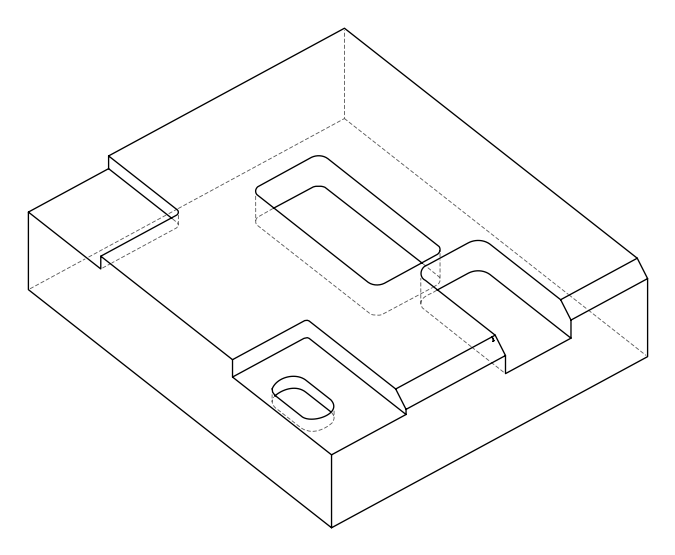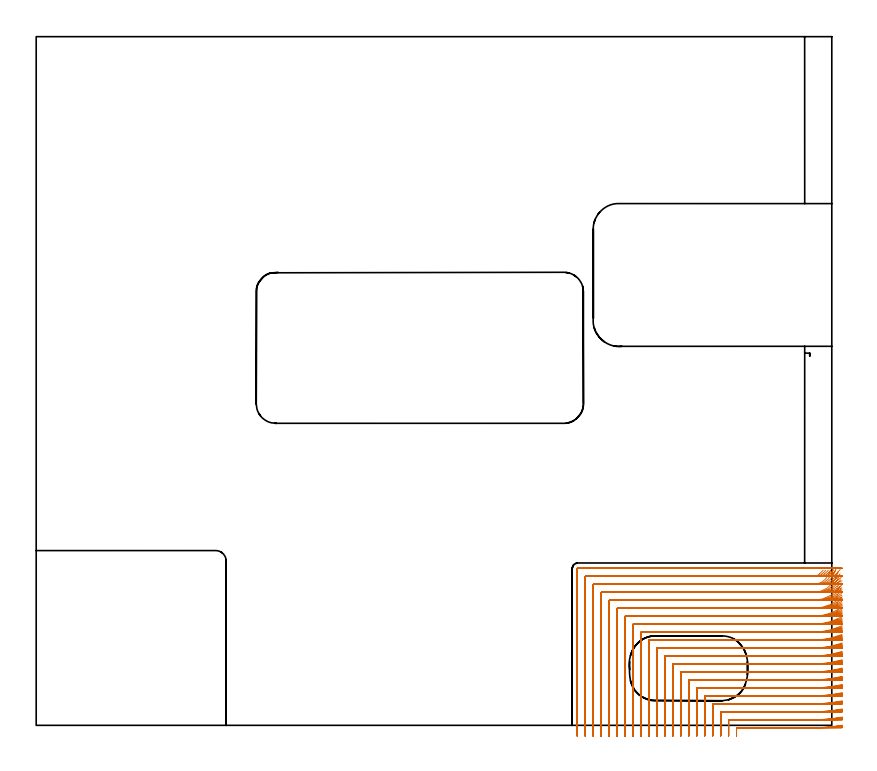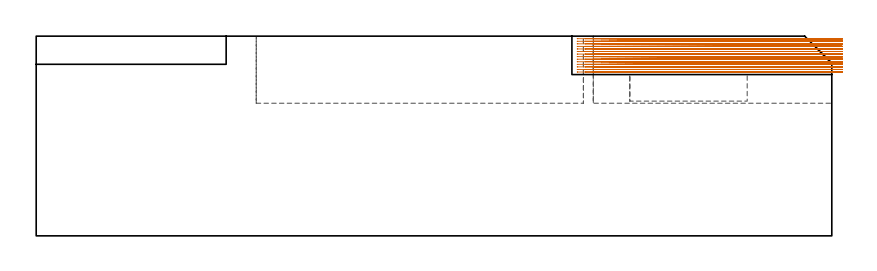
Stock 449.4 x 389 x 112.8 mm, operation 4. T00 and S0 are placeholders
(PLAN: 7 operations, 3 tool changes, 176.2 min)
(1 AREA_MILL | FG_CHAMFER_SURFACE | UGT0205_001 | 6.12 min | 16027 mm3)
(2 AREA_MILL_1 | FG_CHAMFER_SURFACE_1 | UGT0205_001 | 4.77 min | 11887 mm3)
(3 MILL_CORNER_NOTCH_RECTANGULAR | CORNER_NOTCH_RECTANGULAR | NXT0201_013 | Follow Part, ap 2.5, ae 75% | 24.73 min | 168282 mm3)
(4 MILL_CORNER_NOTCH_RECTANGULAR_1 | CORNER_NOTCH_RECTANGULAR_1 | UGT0201_014 | Follow Part, ap 1.5, ae 75% | 105.91 min | 291202 mm3)
(5 MILL_RECTANGULAR_POCKET | POCKET_RECTANGULAR_STRAIGHT | UGT0201_094 | Follow Part, ap 5, ae 75% | 17.79 min | 593503 mm3)
(6 MILL_RECTANGULAR_POCKET_1 | POCKET_RECTANGULAR_STRAIGHT_1 | UGT0201_094 | Follow Part, ap 5, ae 75% | 1.44 min | 33693 mm3)
(7 MILL_SLOT | SLOT_PARTIAL_RECTANGULAR | UGT0201_094 | Follow Part, ap 5, ae 75% | 15.46 min | 406511 mm3)
(TOOL UGT0205_001 | Chamfer Mill 20 x 3 x 45 deg. | D20 FL50 Z2)
(TOOL NXT0201_013 | ENDMILL 10mm | D10 FL30 Z4)
(TOOL UGT0201_014 | End mill 6 mm | D6 FL24 Z4)
(TOOL UGT0201_094 | End mill 20 mm | D20 FL38 Z4)
(OP 4 MILL_CORNER_NOTCH_RECTANGULAR_1, part 1 of 2)
G17 G21 G94 G90
T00 M6
G54
G17 G0 G90 X455.349 Y0.105 S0 M3
G43 Z122.8 H0
Z111.353
G94 G1 X452.381 Y-0.333 F250.
G2 X439.225 Y-1.3 R90. F500.
G1 X395.894
G3 X395.6 Y-1.594 R0.3
G1 Y-3.
Y-6. F250.
G0 Z122.8
X455.364 Y4.683
Z111.353
G1 X452.4 Y4.221
G2 X439.225 Y3.2 R85.5 F500.
G1 X391.394
G3 X391.1 Y2.906 R0.3
G1 Y-3.
Y-6. F250.
G0 Z122.8
X455.36 Y9.267
Z111.353
G1 X452.4 Y8.779
G2 X439.225 Y7.7 R81. F500.
G1 X386.894
G3 X386.6 Y7.406 R0.3
G1 Y-3.
Y-6. F250.
G0 Z122.8
X455.355 Y13.86
Z111.353
G1 X452.4 Y13.343
G2 X439.225 Y12.2 R76.5 F500.
G1 X382.394
G3 X382.1 Y11.906 R0.3
G1 Y-3.
Y-6. F250.
G0 Z122.8
X455.349 Y18.465
Z111.353
G1 X452.4 Y17.916
G2 X439.225 Y16.7 R72. F500.
G1 X377.895
G3 X377.6 Y16.405 R0.3
G1 Y-3.
Y-6. F250.
G0 Z122.8
X455.342 Y23.084
Z111.353
G1 X452.4 Y22.498
G2 X439.225 Y21.2 R67.5 F500.
G1 X373.395
G3 X373.1 Y20.905 R0.3
G1 Y-3.
Y-6. F250.
G0 Z122.8
X455.334 Y27.72
Z111.353
G1 X452.4 Y27.093
G2 X439.225 Y25.7 R63. F500.
G1 X368.895
G3 X368.6 Y25.405 R0.3
G1 Y-3.
Y-6. F250.
G0 Z122.8
X455.323 Y32.379
Z111.353
G1 X452.4 Y31.703
G2 X439.225 Y30.2 R58.5 F500.
G1 X364.395
G3 X364.1 Y29.905 R0.3
G1 Y-3.
Y-6. F250.
G0 Z122.8
X455.309 Y37.064
Z111.353
G1 X452.4 Y36.332
G2 X439.225 Y34.7 R54. F500.
G1 X359.895
G3 X359.6 Y34.405 R0.3
G1 Y-3.
Y-6. F250.
G0 Z122.8
X455.292 Y41.784
Z111.353
G1 X452.4 Y40.986
G2 X439.225 Y39.2 R49.5 F500.
G1 X355.396
G3 X355.1 Y38.904 R0.3
G1 Y-3.
Y-6. F250.
G0 Z122.8
X455.269 Y46.55
Z111.353
G1 X452.4 Y45.672
G2 X439.225 Y43.7 R45. F500.
G1 X350.896
G3 X350.6 Y43.404 R0.3
G1 Y-3.
Y-6. F250.
G0 Z122.8
X455.237 Y51.379
Z111.353
G1 X452.4 Y50.403
G2 X439.225 Y48.2 R40.5 F500.
G1 X346.396
G3 X346.1 Y47.904 R0.3
G1 Y-3.
Y-6. F250.
G0 Z122.8
X455.192 Y56.295
Z111.353
G1 X452.4 Y55.197
G2 X439.225 Y52.7 R36. F500.
G1 X341.896
G3 X341.6 Y52.404 R0.3
G1 Y-3.
Y-6. F250.
G0 Z122.8
X455.125 Y61.342
Z111.353
G1 X452.4 Y60.088
G2 X439.225 Y57.2 R31.5 F500.
G1 X337.396
G3 X337.1 Y56.904 R0.3
G1 Y-3.
Y-6. F250.
G0 Z122.8
X455.019 Y66.597
Z111.353
G1 X452.4 Y65.133
G2 X439.225 Y61.7 R27. F500.
G1 X332.896
G3 X332.6 Y61.404 R0.3
G1 Y-3.
Y-6. F250.
G0 Z122.8
X454.832 Y72.217
Z111.353
G1 X452.4 Y70.461
G2 X439.225 Y66.2 R22.5 F500.
G1 X328.397
G3 X328.1 Y65.903 R0.3
G1 Y-3.
Y-6. F250.
G0 Z122.8
X454.444 Y78.631
Z111.353
G1 X452.4 Y76.435
G2 X439.225 Y70.7 R18. F500.
G1 X323.897
G3 X323.6 Y70.403 R0.3
G1 Y-3.
Y-6. F250.
G0 Z122.8
X452.857 Y86.375
Z111.353
G1 X451.724 Y83.598
G2 X439.225 Y75.2 R13.5 F500.
G1 X319.397
G3 X319.1 Y74.903 R0.3
G1 Y-3.
Y-6. F250.
G0 Z122.8
X448.621 Y87.387
Z111.353
G1 X447.287 Y84.7
G2 X439.225 Y79.7 R9. F500.
G1 X314.897
G3 X314.6 Y79.403 R0.3
G1 Y-3.
Y-6. F250.
G0 Z122.8
X444.513 Y87.565
Z111.353
G1 X442.362 Y85.474
G2 X439.225 Y84.2 R4.5 F500.
G1 X310.397
G3 X310.1 Y83.903 R0.3
G1 Y-3.
Y-6. F250.
G0 Z122.8
X442.225 Y88.7
Z111.353
G1 X439.225
X305.897 F500.
G3 X305.6 Y88.403 R0.3
G1 Y-3.
Y-6. F250.
G0 Z122.8
X455.326 Y-0.151
Z109.907
G1 X452.351 Y-0.54
G2 X440.678 Y-1.3 R90. F500.
G1 X395.894
G3 X395.6 Y-1.594 R0.3
G1 Y-3.
Y-6. F250.
G0 Z122.8
X455.372 Y4.419
Z109.907
G1 X452.4 Y4.007
G2 X440.678 Y3.2 R85.5 F500.
G1 X391.394
G3 X391.1 Y2.906 R0.3
G1 Y-3.
Y-6. F250.
G0 Z122.8
X455.368 Y8.987
Z109.907
G1 X452.4 Y8.553
G2 X440.678 Y7.7 R81. F500.
G1 X386.894
G3 X386.6 Y7.406 R0.3
G1 Y-3.
Y-6. F250.
G0 Z122.8
X455.365 Y13.563
Z109.907
G1 X452.4 Y13.103
G2 X440.678 Y12.2 R76.5 F500.
G1 X382.394
G3 X382.1 Y11.906 R0.3
G1 Y-3.
Y-6. F250.
G0 Z122.8
X455.36 Y18.149
Z109.907
G1 X452.4 Y17.661
G2 X440.678 Y16.7 R72. F500.
G1 X377.895
G3 X377.6 Y16.405 R0.3
G1 Y-3.
Y-6. F250.
G0 Z122.8
X455.354 Y22.747
Z109.907
G1 X452.4 Y22.226
G2 X440.678 Y21.2 R67.5 F500.
G1 X373.395
G3 X373.1 Y20.905 R0.3
G1 Y-3.
Y-6. F250.
G0 Z122.8
X455.348 Y27.358
Z109.907
G1 X452.4 Y26.8
G2 X440.678 Y25.7 R63. F500.
G1 X368.895
G3 X368.6 Y25.405 R0.3
G1 Y-3.
Y-6. F250.
G0 Z122.8
X455.339 Y31.988
Z109.907
G1 X452.4 Y31.386
G2 X440.678 Y30.2 R58.5 F500.
G1 X364.395
G3 X364.1 Y29.905 R0.3
G1 Y-3.
Y-6. F250.
G0 Z122.8
X455.328 Y36.639
Z109.907
G1 X452.4 Y35.988
G2 X440.678 Y34.7 R54. F500.
G1 X359.895
G3 X359.6 Y34.405 R0.3
G1 Y-3.
Y-6. F250.
G0 Z122.8
X455.315 Y41.318
Z109.907
G1 X452.4 Y40.608
G2 X440.678 Y39.2 R49.5 F500.
G1 X355.396
G3 X355.1 Y38.904 R0.3
G1 Y-3.
Y-6. F250.
G0 Z122.8
X455.296 Y46.035
Z109.907
G1 X452.4 Y45.254
G2 X440.678 Y43.7 R45. F500.
G1 X350.896
G3 X350.6 Y43.404 R0.3
G1 Y-3.
Y-6. F250.
G0 Z122.8
X455.272 Y50.802
Z109.907
G1 X452.4 Y49.933
G2 X440.678 Y48.2 R40.5 F500.
G1 X346.396
G3 X346.1 Y47.904 R0.3
G1 Y-3.
Y-6. F250.
G0 Z122.8
X455.237 Y55.639
Z109.907
G1 X452.4 Y54.662
G2 X440.678 Y52.7 R36. F500.
G1 X341.896
G3 X341.6 Y52.404 R0.3
G1 Y-3.
Y-6. F250.
G0 Z122.8
X455.185 Y60.579
Z109.907
G1 X452.4 Y59.462
G2 X440.678 Y57.2 R31.5 F500.
G1 X337.396
G3 X337.1 Y56.904 R0.3
G1 Y-3.
Y-6. F250.
G0 Z122.8
X455.103 Y65.68
Z109.907
G1 X452.4 Y64.377
G2 X440.678 Y61.7 R27. F500.
G1 X332.896
G3 X332.6 Y61.404 R0.3
G1 Y-3.
Y-6. F250.
G0 Z122.8
X454.961 Y71.058
Z109.907
G1 X452.4 Y69.495
G2 X440.678 Y66.2 R22.5 F500.
G1 X328.397
G3 X328.1 Y65.903 R0.3
G1 Y-3.
Y-6. F250.
G0 Z122.8
X454.677 Y76.994
Z109.907
G1 X452.4 Y75.04
G2 X440.678 Y70.7 R18. F500.
G1 X323.897
G3 X323.6 Y70.403 R0.3
G1 Y-3.
Y-6. F250.
G0 Z122.8
X453.88 Y84.582
Z109.907
G1 X452.387 Y81.98
G2 X440.678 Y75.2 R13.5 F500.
G1 X319.397
G3 X319.1 Y74.903 R0.3
G1 Y-3.
Y-6. F250.
G0 Z122.8
X450.074 Y87.387
Z109.907
G1 X448.74 Y84.7
G2 X440.678 Y79.7 R9. F500.
G1 X314.897
G3 X314.6 Y79.403 R0.3
G1 Y-3.
Y-6. F250.
G0 Z122.8
X445.965 Y87.562
Z109.907
G1 X443.813 Y85.472
G2 X440.678 Y84.2 R4.5 F500.
G1 X310.397
G3 X310.1 Y83.903 R0.3
G1 Y-3.
Y-6. F250.
G0 Z122.8
X443.678 Y88.7
Z109.907
G1 X440.678
X305.897 F500.
G3 X305.6 Y88.403 R0.3
G1 Y-3.
Y-6. F250.
G0 Z122.8
X455.293 Y-0.382
Z108.46
G1 X452.312 Y-0.721
G2 X442.121 Y-1.3 R90. F500.
G1 X395.894
G3 X395.6 Y-1.594 R0.3
G1 Y-3.
Y-6. F250.
G0 Z122.8
X455.378 Y4.181
Z108.46
G1 X452.4 Y3.82
G2 X442.121 Y3.2 R85.5 F500.
G1 X391.394
G3 X391.1 Y2.906 R0.3
G1 Y-3.
Y-6. F250.
G0 Z122.8
X455.376 Y8.735
Z108.46
G1 X452.4 Y8.355
G2 X442.121 Y7.7 R81. F500.
G1 X386.894
G3 X386.6 Y7.406 R0.3
G1 Y-3.
Y-6. F250.
G0 Z122.8
X455.373 Y13.297
Z108.46
G1 X452.4 Y12.894
G2 X442.121 Y12.2 R76.5 F500.
G1 X382.394
G3 X382.1 Y11.906 R0.3
G1 Y-3.
Y-6. F250.
G0 Z122.8
X455.369 Y17.866
Z108.46
G1 X452.4 Y17.437
G2 X442.121 Y16.7 R72. F500.
G1 X377.895
G3 X377.6 Y16.405 R0.3
G1 Y-3.
Y-6. F250.
G0 Z122.8
X455.365 Y22.444
Z108.46
G1 X452.4 Y21.987
G2 X442.121 Y21.2 R67.5 F500.
G1 X373.395
G3 X373.1 Y20.905 R0.3
G1 Y-3.
Y-6. F250.
G0 Z122.8
X455.36 Y27.034
Z108.46
G1 X452.4 Y26.544
G2 X442.121 Y25.7 R63. F500.
G1 X368.895
G3 X368.6 Y25.405 R0.3
G1 Y-3.
Y-6. F250.
G0 Z122.8
X455.353 Y31.637
Z108.46
G1 X452.4 Y31.11
G2 X442.121 Y30.2 R58.5 F500.
G1 X364.395
G3 X364.1 Y29.905 R0.3
G1 Y-3.
Y-6. F250.
G0 Z122.8
X455.345 Y36.258
Z108.46
G1 X452.4 Y35.687
G2 X442.121 Y34.7 R54. F500.
G1 X359.895
G3 X359.6 Y34.405 R0.3
G1 Y-3.
Y-6. F250.
G0 Z122.8
X455.335 Y40.902
Z108.46
G1 X452.4 Y40.279
G2 X442.121 Y39.2 R49.5 F500.
G1 X355.396
G3 X355.1 Y38.904 R0.3
G1 Y-3.
Y-6. F250.
G0 Z122.8
X455.321 Y45.575
Z108.46
G1 X452.4 Y44.89
G2 X442.121 Y43.7 R45. F500.
G1 X350.896
G3 X350.6 Y43.404 R0.3
G1 Y-3.
Y-6. F250.
G0 Z122.8
X455.302 Y50.287
Z108.46
G1 X452.4 Y49.526
G2 X442.121 Y48.2 R40.5 F500.
G1 X346.396
G3 X346.1 Y47.904 R0.3
G1 Y-3.
Y-6. F250.
G0 Z122.8
X455.275 Y55.055
Z108.46
G1 X452.4 Y54.199
G2 X442.121 Y52.7 R36. F500.
G1 X341.896
G3 X341.6 Y52.404 R0.3
G1 Y-3.
Y-6. F250.
G0 Z122.8
X455.236 Y59.903
Z108.46
G1 X452.4 Y58.924
G2 X442.121 Y57.2 R31.5 F500.
G1 X337.396
G3 X337.1 Y56.904 R0.3
G1 Y-3.
Y-6. F250.
G0 Z122.8
X455.174 Y64.875
Z108.46
G1 X452.4 Y63.733
G2 X442.121 Y61.7 R27. F500.
G1 X332.896
G3 X332.6 Y61.404 R0.3
G1 Y-3.
Y-6. F250.
G0 Z122.8
X455.069 Y70.055
Z108.46
G1 X452.4 Y68.685
G2 X442.121 Y66.2 R22.5 F500.
G1 X328.397
G3 X328.1 Y65.903 R0.3
G1 Y-3.
Y-6. F250.
G0 Z122.8
X454.863 Y75.636
Z108.46
G1 X452.4 Y73.923
G2 X442.121 Y70.7 R18. F500.
G1 X323.897
G3 X323.6 Y70.403 R0.3
G1 Y-3.
Y-6. F250.
G0 Z122.8
X454.345 Y82.232
Z108.46
G1 X452.4 Y79.948
G2 X442.121 Y75.2 R13.5 F500.
G1 X319.397
G3 X319.1 Y74.903 R0.3
G1 Y-3.
Y-6. F250.
G0 Z122.8
X451.501 Y87.28
Z108.46
G1 X450.137 Y84.608
G2 X442.121 Y79.7 R9. F500.
G1 X314.897
G3 X314.6 Y79.403 R0.3
G1 Y-3.
Y-6. F250.
G0 Z122.8
X447.409 Y87.566
Z108.46
G1 X445.259 Y85.474
G2 X442.121 Y84.2 R4.5 F500.
G1 X310.397
G3 X310.1 Y83.903 R0.3
G1 Y-3.
Y-6. F250.
G0 Z122.8
X445.121 Y88.7
Z108.46
G1 X442.121
X305.897 F500.
G3 X305.6 Y88.403 R0.3
G1 Y-3.
Y-6. F250.
G0 Z122.8
X455.255 Y-0.588
Z107.013
G1 X452.269 Y-0.878
G2 X443.563 Y-1.3 R90. F500.
G1 X395.894
G3 X395.6 Y-1.594 R0.3
G1 Y-3.
Y-6. F250.
G0 Z122.8
X455.384 Y3.968
Z107.013
G1 X452.4 Y3.658
G2 X443.563 Y3.2 R85.5 F500.
G1 X391.394
G3 X391.1 Y2.906 R0.3
G1 Y-3.
Y-6. F250.
G0 Z122.8
X455.382 Y8.511
Z107.013
G1 X452.4 Y8.184
G2 X443.563 Y7.7 R81. F500.
G1 X386.894
G3 X386.6 Y7.406 R0.3
G1 Y-3.
Y-6. F250.
G0 Z122.8
X455.38 Y13.059
Z107.013
G1 X452.4 Y12.712
G2 X443.563 Y12.2 R76.5 F500.
G1 X382.394
G3 X382.1 Y11.906 R0.3
G1 Y-3.
Y-6. F250.
G0 Z122.8
X455.377 Y17.613
Z107.013
G1 X452.4 Y17.244
G2 X443.563 Y16.7 R72. F500.
G1 X377.895
G3 X377.6 Y16.405 R0.3
G1 Y-3.
Y-6. F250.
G0 Z122.8
X455.374 Y22.174
Z107.013
G1 X452.4 Y21.781
G2 X443.563 Y21.2 R67.5 F500.
G1 X373.395
G3 X373.1 Y20.905 R0.3
G1 Y-3.
Y-6. F250.
G0 Z122.8
X455.37 Y26.744
Z107.013
G1 X452.4 Y26.323
G2 X443.563 Y25.7 R63. F500.
G1 X368.895
G3 X368.6 Y25.405 R0.3
G1 Y-3.
Y-6. F250.
G0 Z122.8
X455.366 Y31.325
Z107.013
G1 X452.4 Y30.871
G2 X443.563 Y30.2 R58.5 F500.
G1 X364.395
G3 X364.1 Y29.905 R0.3
G1 Y-3.
Y-6. F250.
G0 Z122.8
X455.36 Y35.919
Z107.013
G1 X452.4 Y35.428
G2 X443.563 Y34.7 R54. F500.
G1 X359.895
G3 X359.6 Y34.405 R0.3
G1 Y-3.
Y-6. F250.
G0 Z122.8
X455.352 Y40.531
Z107.013
G1 X452.4 Y39.995
G2 X443.563 Y39.2 R49.5 F500.
G1 X355.395
G3 X355.1 Y38.905 R0.3
G1 Y-3.
Y-6. F250.
G0 Z122.8
X455.342 Y45.165
Z107.013
G1 X452.4 Y44.576
G2 X443.563 Y43.7 R45. F500.
G1 X350.896
G3 X350.6 Y43.404 R0.3
G1 Y-3.
Y-6. F250.
G0 Z122.8
X455.328 Y49.83
Z107.013
G1 X452.4 Y49.176
G2 X443.563 Y48.2 R40.5 F500.
G1 X346.396
G3 X346.1 Y47.904 R0.3
G1 Y-3.
Y-6. F250.
G0 Z122.8
X455.308 Y54.538
Z107.013
G1 X452.4 Y53.801
G2 X443.563 Y52.7 R36. F500.
G1 X341.896
G3 X341.6 Y52.404 R0.3
G1 Y-3.
Y-6. F250.
G0 Z122.8
X455.28 Y59.307
Z107.013
G1 X452.4 Y58.465
G2 X443.563 Y57.2 R31.5 F500.
G1 X337.396
G3 X337.1 Y56.904 R0.3
G1 Y-3.
Y-6. F250.
G0 Z122.8
X455.235 Y64.169
Z107.013
G1 X452.4 Y63.187
G2 X443.563 Y61.7 R27. F500.
G1 X332.896
G3 X332.6 Y61.404 R0.3
G1 Y-3.
Y-6. F250.
G0 Z122.8
X455.159 Y69.186
Z107.013
G1 X452.4 Y68.008
G2 X443.563 Y66.2 R22.5 F500.
G1 X328.397
G3 X328.1 Y65.903 R0.3
G1 Y-3.
Y-6. F250.
G0 Z122.8
X455.014 Y74.491
Z107.013
G1 X452.4 Y73.019
G2 X443.563 Y70.7 R18. F500.
G1 X323.897
G3 X323.6 Y70.403 R0.3
G1 Y-3.
Y-6. F250.
G0 Z122.8
X454.668 Y80.458
Z107.013
G1 X452.4 Y78.494
G2 X443.563 Y75.2 R13.5 F500.
G1 X319.397
G3 X319.1 Y74.903 R0.3
G1 Y-3.
Y-6. F250.
G0 Z122.8
X452.818 Y86.616
Z107.013
G1 X451.267 Y84.048
G2 X443.563 Y79.7 R9. F500.
G1 X314.897
G3 X314.6 Y79.403 R0.3
G1 Y-3.
Y-6. F250.
G0 Z122.8
X448.852 Y87.569
Z107.013
G1 X446.702 Y85.476
G2 X443.563 Y84.2 R4.5 F500.
G1 X310.397
G3 X310.1 Y83.903 R0.3
G1 Y-3.
Y-6. F250.
G0 Z122.8
X446.563 Y88.7
Z107.013
G1 X443.563
X305.897 F500.
G3 X305.6 Y88.403 R0.3
G1 Y-3.
Y-6. F250.
G0 Z122.8
X455.214 Y-0.776
Z105.567
G1 X452.223 Y-1.015
G2 X445.064 Y-1.3 R90. F500.
G1 X395.894
G3 X395.6 Y-1.594 R0.3
G1 Y-3.
Y-6. F250.
G0 Z122.8
X455.389 Y3.773
Z105.567
G1 X452.4 Y3.515
G2 X445.064 Y3.2 R85.5 F500.
G1 X391.394
G3 X391.1 Y2.906 R0.3
G1 Y-3.
Y-6. F250.
G0 Z122.8
X455.388 Y8.305
Z105.567
G1 X452.4 Y8.033
G2 X445.064 Y7.7 R81. F500.
G1 X386.894
G3 X386.6 Y7.406 R0.3
G1 Y-3.
Y-6. F250.
G0 Z122.8
X455.386 Y12.84
Z105.567
G1 X452.4 Y12.553
G2 X445.064 Y12.2 R76.5 F500.
G1 X382.394
G3 X382.1 Y11.906 R0.3
G1 Y-3.
Y-6. F250.
G0 Z122.8
X455.384 Y17.38
Z105.567
G1 X452.4 Y17.075
G2 X445.064 Y16.7 R72. F500.
G1 X377.895
G3 X377.6 Y16.405 R0.3
G1 Y-3.
Y-6. F250.
G0 Z122.8
X455.382 Y21.926
Z105.567
G1 X452.4 Y21.6
G2 X445.064 Y21.2 R67.5 F500.
G1 X373.395
G3 X373.1 Y20.905 R0.3
G1 Y-3.
Y-6. F250.
G0 Z122.8
X455.38 Y26.478
Z105.567
G1 X452.4 Y26.129
G2 X445.064 Y25.7 R63. F500.
G1 X368.895
G3 X368.6 Y25.405 R0.3
G1 Y-3.
Y-6. F250.
G0 Z122.8
X455.376 Y31.038
Z105.567
G1 X452.4 Y30.662
G2 X445.064 Y30.2 R58.5 F500.
G1 X364.395
G3 X364.1 Y29.905 R0.3
G1 Y-3.
Y-6. F250.
G0 Z122.8
X455.372 Y35.608
Z105.567
G1 X452.4 Y35.201
G2 X445.064 Y34.7 R54. F500.
G1 X359.895
G3 X359.6 Y34.405 R0.3
G1 Y-3.
Y-6. F250.
G0 Z122.8
X455.367 Y40.191
Z105.567
G1 X452.4 Y39.747
G2 X445.064 Y39.2 R49.5 F500.
G1 X355.395
G3 X355.1 Y38.905 R0.3
G1 Y-3.
Y-6. F250.
G0 Z122.8
X455.36 Y44.791
Z105.567
G1 X452.4 Y44.302
G2 X445.064 Y43.7 R45. F500.
G1 X350.896
G3 X350.6 Y43.404 R0.3
G1 Y-3.
Y-6. F250.
G0 Z122.8
X455.35 Y49.413
Z105.567
G1 X452.4 Y48.87
G2 X445.064 Y48.2 R40.5 F500.
G1 X346.396
G3 X346.1 Y47.904 R0.3
G1 Y-3.
Y-6. F250.
G0 Z122.8
X455.337 Y54.067
Z105.567
G1 X452.4 Y53.455
G2 X445.064 Y52.7 R36. F500.
G1 X341.896
G3 X341.6 Y52.404 R0.3
G1 Y-3.
Y-6. F250.
G0 Z122.8
X455.318 Y58.765
Z105.567
G1 X452.4 Y58.066
G2 X445.064 Y57.2 R31.5 F500.
G1 X337.396
G3 X337.1 Y56.904 R0.3
G1 Y-3.
Y-6. F250.
G0 Z122.8
X455.287 Y63.531
Z105.567
G1 X452.4 Y62.716
G2 X445.064 Y61.7 R27. F500.
G1 X332.896
G3 X332.6 Y61.404 R0.3
G1 Y-3.
Y-6. F250.
G0 Z122.8
X455.236 Y68.408
Z105.567
G1 X452.4 Y67.429
G2 X445.064 Y66.2 R22.5 F500.
G1 X328.397
G3 X328.1 Y65.903 R0.3
G1 Y-3.
Y-6. F250.
G0 Z122.8
X455.14 Y73.485
Z105.567
G1 X452.4 Y72.263
G2 X445.064 Y70.7 R18. F500.
G1 X323.897
G3 X323.6 Y70.403 R0.3
G1 Y-3.
Y-6. F250.
G0 Z122.8
X454.918 Y78.997
Z105.567
G1 X452.4 Y77.367
G2 X445.064 Y75.2 R13.5 F500.
G1 X319.397
G3 X319.1 Y74.903 R0.3
G1 Y-3.
Y-6. F250.
G0 Z122.8
X454.041 Y85.632
Z105.567
G1 X452.223 Y83.246
G2 X445.064 Y79.7 R9. F500.
G1 X314.897
G3 X314.6 Y79.403 R0.3
G1 Y-3.
Y-6. F250.
G0 Z122.8
X450.408 Y87.866
Z105.567
G1 X448.379 Y85.656
G2 X445.064 Y84.2 R4.5 F500.
G1 X310.397
G3 X310.1 Y83.903 R0.3
G1 Y-3.
Y-6. F250.
G0 Z122.8
X448.064 Y88.7
Z105.567
G1 X445.064
X305.897 F500.
G3 X305.6 Y88.403 R0.3
G1 Y-3.
Y-6. F250.
G0 Z122.8
X455.171 Y-0.956
Z104.12
G1 X452.176 Y-1.137
G2 X446.76 Y-1.3 R90. F500.
G1 X395.894
G3 X395.6 Y-1.594 R0.3
G1 Y-3.
Y-6. F250.
G0 Z122.8
X455.393 Y3.584
Z104.12
G1 X452.4 Y3.386
G2 X446.76 Y3.2 R85.5 F500.
G1 X391.394
G3 X391.1 Y2.906 R0.3
G1 Y-3.
Y-6. F250.
G0 Z122.8
X455.393 Y8.106
Z104.12
G1 X452.4 Y7.897
G2 X446.76 Y7.7 R81. F500.
G1 X386.894
G3 X386.6 Y7.406 R0.3
G1 Y-3.
Y-6. F250.
G0 Z122.8
X455.392 Y12.629
Z104.12
G1 X452.4 Y12.408
G2 X446.76 Y12.2 R76.5 F500.
G1 X382.394
G3 X382.1 Y11.906 R0.3
G1 Y-3.
Y-6. F250.
G0 Z122.8
X455.391 Y17.156
Z104.12
G1 X452.4 Y16.921
G2 X446.76 Y16.7 R72. F500.
G1 X377.895
G3 X377.6 Y16.405 R0.3
G1 Y-3.
Y-6. F250.
G0 Z122.8
X455.39 Y21.687
Z104.12
G1 X452.4 Y21.436
G2 X446.76 Y21.2 R67.5 F500.
G1 X373.395
G3 X373.1 Y20.905 R0.3
G1 Y-3.
Y-6. F250.
G0 Z122.8
X455.388 Y26.222
Z104.12
G1 X452.4 Y25.953
G2 X446.76 Y25.7 R63. F500.
G1 X368.895
G3 X368.6 Y25.405 R0.3
G1 Y-3.
Y-6. F250.
G0 Z122.8
X455.386 Y30.762
Z104.12
G1 X452.4 Y30.473
G2 X446.76 Y30.2 R58.5 F500.
G1 X364.395
G3 X364.1 Y29.905 R0.3
G1 Y-3.
Y-6. F250.
G0 Z122.8
X455.384 Y35.309
Z104.12
G1 X452.4 Y34.995
G2 X446.76 Y34.7 R54. F500.
G1 X359.895
G3 X359.6 Y34.405 R0.3
G1 Y-3.
Y-6. F250.
G0 Z122.8
X455.38 Y39.864
Z104.12
G1 X452.4 Y39.522
G2 X446.76 Y39.2 R49.5 F500.
G1 X355.395
G3 X355.1 Y38.905 R0.3
G1 Y-3.
Y-6. F250.
G0 Z122.8
X455.376 Y44.431
Z104.12
G1 X452.4 Y44.055
G2 X446.76 Y43.7 R45. F500.
G1 X350.896
G3 X350.6 Y43.404 R0.3
G1 Y-3.
Y-6. F250.
G0 Z122.8
X455.371 Y49.013
Z104.12
G1 X452.4 Y48.595
G2 X446.76 Y48.2 R40.5 F500.
G1 X346.396
G3 X346.1 Y47.904 R0.3
G1 Y-3.
Y-6. F250.
G0 Z122.8
X455.363 Y53.615
Z104.12
G1 X452.4 Y53.145
G2 X446.76 Y52.7 R36. F500.
G1 X341.896
G3 X341.6 Y52.404 R0.3
G1 Y-3.
Y-6. F250.
G0 Z122.8
X455.352 Y58.246
Z104.12
G1 X452.4 Y57.709
G2 X446.76 Y57.2 R31.5 F500.
G1 X337.396
G3 X337.1 Y56.904 R0.3
G1 Y-3.
Y-6. F250.
G0 Z122.8
X455.334 Y62.922
Z104.12
G1 X452.4 Y62.296
G2 X446.76 Y61.7 R27. F500.
G1 X332.896
G3 X332.6 Y61.404 R0.3
G1 Y-3.
Y-6. F250.
G0 Z122.8
X455.304 Y67.671
Z104.12
G1 X452.4 Y66.918
G2 X446.76 Y66.2 R22.5 F500.
G1 X328.397
G3 X328.1 Y65.903 R0.3
G1 Y-3.
Y-6. F250.
G0 Z122.8
X455.249 Y72.547
Z104.12
G1 X452.4 Y71.607
G2 X446.76 Y70.7 R18. F500.
G1 X323.897
G3 X323.6 Y70.403 R0.3
G1 Y-3.
Y-6. F250.
G0 Z122.8
X455.126 Y77.688
Z104.12
G1 X452.4 Y76.435
G2 X446.76 Y75.2 R13.5 F500.
G1 X319.397
G3 X319.1 Y74.903 R0.3
G1 Y-3.
Y-6. F250.
G0 Z122.8
X454.738 Y83.567
Z104.12
G1 X452.4 Y81.687
G2 X446.76 Y79.7 R9. F500.
G1 X314.897
G3 X314.6 Y79.403 R0.3
G1 Y-3.
Y-6. F250.
G0 Z122.8
X452.159 Y89.013
Z104.12
G1 X450.642 Y86.425
G2 X446.76 Y84.2 R4.5 F500.
G1 X310.397
G3 X310.1 Y83.903 R0.3
G1 Y-3.
Y-6. F250.
G0 Z122.8
X449.76 Y88.7
Z104.12
G1 X446.76
X305.897 F500.
G3 X305.6 Y88.403 R0.3
G1 Y-3.
Y-6. F250.
G0 Z122.8
X455.13 Y-1.128
Z102.673
G1 X452.132 Y-1.239
G2 X448.815 Y-1.3 R90. F500.
G1 X395.894
G3 X395.6 Y-1.594 R0.3
G1 Y-3.
Y-6. F250.
G0 Z122.8
X455.397 Y3.401
Z102.673
G1 X452.4 Y3.275
G2 X448.815 Y3.2 R85.5 F500.
G1 X391.394
G3 X391.1 Y2.906 R0.3
G1 Y-3.
Y-6. F250.
G0 Z122.8
X455.397 Y7.912
Z102.673
G1 X452.4 Y7.779
G2 X448.815 Y7.7 R81. F500.
G1 X386.894
G3 X386.6 Y7.406 R0.3
G1 Y-3.
Y-6. F250.
G0 Z122.8
X455.397 Y12.425
Z102.673
G1 X452.4 Y12.284
G2 X448.815 Y12.2 R76.5 F500.
G1 X382.394
G3 X382.1 Y11.906 R0.3
G1 Y-3.
Y-6. F250.
G0 Z122.8
X455.396 Y16.939
Z102.673
G1 X452.4 Y16.789
G2 X448.815 Y16.7 R72. F500.
G1 X377.895
G3 X377.6 Y16.405 R0.3
G1 Y-3.
Y-6. F250.
G0 Z122.8
X455.396 Y21.455
Z102.673
G1 X452.4 Y21.295
G2 X448.815 Y21.2 R67.5 F500.
G1 X373.395
G3 X373.1 Y20.905 R0.3
G1 Y-3.
Y-6. F250.
G0 Z122.8
X455.395 Y25.973
Z102.673
G1 X452.4 Y25.802
G2 X448.815 Y25.7 R63. F500.
G1 X368.895
G3 X368.6 Y25.405 R0.3
G1 Y-3.
Y-6. F250.
G0 Z122.8
X455.394 Y30.494
Z102.673
G1 X452.4 Y30.31
G2 X448.815 Y30.2 R58.5 F500.
G1 X364.395
G3 X364.1 Y29.905 R0.3
G1 Y-3.
Y-6. F250.
G0 Z122.8
X455.393 Y35.018
Z102.673
G1 X452.4 Y34.819
G2 X448.815 Y34.7 R54. F500.
G1 X359.895
G3 X359.6 Y34.405 R0.3
G1 Y-3.
Y-6. F250.
G0 Z122.8
X455.392 Y39.547
Z102.673
G1 X452.4 Y39.33
G2 X448.815 Y39.2 R49.5 F500.
G1 X355.395
G3 X355.1 Y38.905 R0.3
G1 Y-3.
Y-6. F250.
G0 Z122.8
X455.39 Y44.082
Z102.673
G1 X452.4 Y43.843
G2 X448.815 Y43.7 R45. F500.
G1 X350.896
G3 X350.6 Y43.404 R0.3
G1 Y-3.
Y-6. F250.
G0 Z122.8
X455.388 Y48.625
Z102.673
G1 X452.4 Y48.359
G2 X448.815 Y48.2 R40.5 F500.
G1 X346.396
G3 X346.1 Y47.904 R0.3
G1 Y-3.
Y-6. F250.
G0 Z122.8
X455.385 Y53.178
Z102.673
G1 X452.4 Y52.879
G2 X448.815 Y52.7 R36. F500.
G1 X341.896
G3 X341.6 Y52.404 R0.3
G1 Y-3.
Y-6. F250.
G0 Z122.8
X455.381 Y57.746
Z102.673
G1 X452.4 Y57.405
G2 X448.815 Y57.2 R31.5 F500.
G1 X337.396
G3 X337.1 Y56.904 R0.3
G1 Y-3.
Y-6. F250.
G0 Z122.8
X455.373 Y62.337
Z102.673
G1 X452.4 Y61.939
G2 X448.815 Y61.7 R27. F500.
G1 X332.896
G3 X332.6 Y61.404 R0.3
G1 Y-3.
Y-6. F250.
G0 Z122.8
X455.362 Y66.965
Z102.673
G1 X452.4 Y66.487
G2 X448.815 Y66.2 R22.5 F500.
G1 X328.397
G3 X328.1 Y65.903 R0.3
G1 Y-3.
Y-6. F250.
G0 Z122.8
X455.34 Y71.658
Z102.673
G1 X452.4 Y71.061
G2 X448.815 Y70.7 R18. F500.
G1 X323.897
G3 X323.6 Y70.403 R0.3
G1 Y-3.
Y-6. F250.
G0 Z122.8
X455.292 Y76.481
Z102.673
G1 X452.4 Y75.685
G2 X448.815 Y75.2 R13.5 F500.
G1 X319.397
G3 X319.1 Y74.903 R0.3
G1 Y-3.
Y-6. F250.
G0 Z122.8
X455.152 Y81.64
Z102.673
G1 X452.4 Y80.445
G2 X448.815 Y79.7 R9. F500.
G1 X314.897
G3 X314.6 Y79.403 R0.3
G1 Y-3.
Y-6. F250.
G0 Z122.8
X454.201 Y88.206
Z102.673
G1 X452.316 Y85.872
G2 X448.815 Y84.2 R4.5 F500.
G1 X310.397
G3 X310.1 Y83.903 R0.3
G1 Y-3.
Y-6. F250.
G0 Z122.8
X451.815 Y88.7
Z102.673
G1 X448.815
X305.897 F500.
G3 X305.6 Y88.403 R0.3
G1 Y-3.
Y-6. F250.
G0 Z122.8
X455.104 Y-1.281
Z101.227
G1 X452.104 Y-1.298
G2 X451.575 Y-1.3 R90. F500.
G1 X395.894
G3 X395.6 Y-1.594 R0.3
G1 Y-3.
Y-6. F250.
G0 Z122.8
X455.4 Y3.233
Z101.227
G1 X452.4 Y3.204
G2 X451.575 Y3.2 R85.5 F500.
G1 X391.394
G3 X391.1 Y2.906 R0.3
G1 Y-3.
Y-6. F250.
G0 Z122.8
X455.4 Y7.735
Z101.227
G1 X452.4 Y7.704
G2 X451.575 Y7.7 R81. F500.
G1 X386.894
G3 X386.6 Y7.406 R0.3
G1 Y-3.
Y-6. F250.
G0 Z122.8
X455.4 Y12.237
Z101.227
G1 X452.4 Y12.204
G2 X451.575 Y12.2 R76.5 F500.
G1 X382.394
G3 X382.1 Y11.906 R0.3
G1 Y-3.
Y-6. F250.
G0 Z122.8
X455.4 Y16.739
Z101.227
G1 X452.4 Y16.705
G2 X451.575 Y16.7 R72. F500.
G1 X377.895
G3 X377.6 Y16.405 R0.3
G1 Y-3.
Y-6. F250.
G0 Z122.8
X455.4 Y21.242
Z101.227
G1 X452.4 Y21.205
G2 X451.575 Y21.2 R67.5 F500.
G1 X373.395
G3 X373.1 Y20.905 R0.3
G1 Y-3.
Y-6. F250.
G0 Z122.8
X455.4 Y25.745
Z101.227
G1 X452.4 Y25.705
G2 X451.575 Y25.7 R63. F500.
G1 X368.895
G3 X368.6 Y25.405 R0.3
G1 Y-3.
Y-6. F250.
G0 Z122.8
X455.4 Y30.248
Z101.227
G1 X452.4 Y30.206
G2 X451.575 Y30.2 R58.5 F500.
G1 X364.395
G3 X364.1 Y29.905 R0.3
G1 Y-3.
Y-6. F250.
G0 Z122.8
X455.4 Y34.752
Z101.227
G1 X452.4 Y34.706
G2 X451.575 Y34.7 R54. F500.
G1 X359.895
G3 X359.6 Y34.405 R0.3
G1 Y-3.
Y-6. F250.
G0 Z122.8
X455.4 Y39.257
Z101.227
G1 X452.4 Y39.207
G2 X451.575 Y39.2 R49.5 F500.
G1 X355.395
G3 X355.1 Y38.905 R0.3
G1 Y-3.
Y-6. F250.
G0 Z122.8
X455.399 Y43.763
Z101.227
G1 X452.4 Y43.708
G2 X451.575 Y43.7 R45. F500.
G1 X350.896
G3 X350.6 Y43.404 R0.3
G1 Y-3.
Y-6. F250.
G0 Z122.8
X455.399 Y48.27
Z101.227
G1 X452.4 Y48.208
G2 X451.575 Y48.2 R40.5 F500.
G1 X346.396
G3 X346.1 Y47.904 R0.3
G1 Y-3.
Y-6. F250.
G0 Z122.8
X455.399 Y52.778
Z101.227
G1 X452.4 Y52.709
G2 X451.575 Y52.7 R36. F500.
G1 X341.896
G3 X341.6 Y52.404 R0.3
G1 Y-3.
Y-6. F250.
G0 Z122.8
X455.399 Y57.289
Z101.227
G1 X452.4 Y57.211
G2 X451.575 Y57.2 R31.5 F500.
G1 X337.396
G3 X337.1 Y56.904 R0.3
G1 Y-3.
Y-6. F250.
G0 Z122.8
X455.399 Y61.804
Z101.227
G1 X452.4 Y61.713
G2 X451.575 Y61.7 R27. F500.
G1 X332.896
G3 X332.6 Y61.404 R0.3
G1 Y-3.
Y-6. F250.
G0 Z122.8
X455.398 Y66.325
Z101.227
G1 X452.4 Y66.215
G2 X451.575 Y66.2 R22.5 F500.
G1 X328.397
G3 X328.1 Y65.903 R0.3
G1 Y-3.
Y-6. F250.
G0 Z122.8
X455.397 Y70.856
Z101.227
G1 X452.4 Y70.719
G2 X451.575 Y70.7 R18. F500.
G1 X323.897
G3 X323.6 Y70.403 R0.3
G1 Y-3.
Y-6. F250.
G0 Z122.8
X455.394 Y75.409
Z101.227
G1 X452.4 Y75.225
G2 X451.575 Y75.2 R13.5 F500.
G1 X319.397
G3 X319.1 Y74.903 R0.3
G1 Y-3.
Y-6. F250.
G0 Z122.8
X455.387 Y80.013
Z101.227
G1 X452.4 Y79.738
G2 X451.575 Y79.7 R9. F500.
G1 X314.897
G3 X314.6 Y79.403 R0.3
G1 Y-3.
Y-6. F250.
G0 Z122.8
X455.4 Y84.276
Z101.227
G1 X452.4
G2 X451.575 Y84.2 R4.5 F500.
G1 X310.397
G3 X310.1 Y83.903 R0.3
G1 Y-3.
Y-6. F250.
G0 Z122.8
X454.575 Y88.7
Z101.227
G1 X451.575
X305.897 F500.
G3 X305.6 Y88.403 R0.3
G1 Y-3.
Y-6. F250.
G0 Z122.8
X455.104 Y-1.3
Z99.78
G1 X452.104
X395.894 F500.
G3 X395.6 Y-1.594 R0.3
G1 Y-3.
Y-6. F250.
G0 Z122.8
X455.4 Y3.201
Z99.78
G1 X452.4 Y3.2
X452.361 F500.
X391.394
G3 X391.1 Y2.906 R0.3
G1 Y-3.
Y-6. F250.
G0 Z122.8
X455.4 Y7.701
Z99.78
G1 X452.4 Y7.7
X452.361 F500.
X386.894
G3 X386.6 Y7.406 R0.3
G1 Y-3.
Y-6. F250.
G0 Z122.8
X455.4 Y12.202
Z99.78
G1 X452.4 Y12.2
X452.361 F500.
X382.394
G3 X382.1 Y11.906 R0.3
G1 Y-3.
Y-6. F250.
G0 Z122.8
X455.4 Y16.702
Z99.78
G1 X452.4 Y16.7
X452.361 F500.
X377.895
G3 X377.6 Y16.405 R0.3
G1 Y-3.
Y-6. F250.
G0 Z122.8
X455.4 Y21.202
Z99.78
G1 X452.4 Y21.2
X452.361 F500.
X373.395
G3 X373.1 Y20.905 R0.3
G1 Y-3.
Y-6. F250.
G0 Z122.8
X455.4 Y25.702
Z99.78
G1 X452.4 Y25.7
X452.361 F500.
X368.895
G3 X368.6 Y25.405 R0.3
G1 Y-3.
Y-6. F250.
G0 Z122.8
X455.4 Y30.202
Z99.78
G1 X452.4 Y30.2
X452.361 F500.
X364.395
G3 X364.1 Y29.905 R0.3
G1 Y-3.
Y-6. F250.
G0 Z122.8
X455.4 Y34.702
Z99.78
G1 X452.4 Y34.7
X452.361 F500.
X359.895
G3 X359.6 Y34.405 R0.3
G1 Y-3.
Y-6. F250.
G0 Z122.8
X455.4 Y39.202
Z99.78
G1 X452.4 Y39.2
X452.361 F500.
X355.395
G3 X355.1 Y38.905 R0.3
G1 Y-3.
Y-6. F250.
G0 Z122.8
X455.4 Y43.703
Z99.78
G1 X452.4 Y43.7
X452.361 F500.
X350.896
G3 X350.6 Y43.404 R0.3
G1 Y-3.
Y-6. F250.
G0 Z122.8
X455.4 Y48.203
Z99.78
G1 X452.4 Y48.2
X452.361 F500.
X346.396
G3 X346.1 Y47.904 R0.3
G1 Y-3.
Y-6. F250.
G0 Z122.8
X455.4 Y52.703
Z99.78
G1 X452.4 Y52.7
X452.361 F500.
X341.896
G3 X341.6 Y52.404 R0.3
G1 Y-3.
Y-6. F250.
G0 Z122.8
X455.4 Y57.204
Z99.78
G1 X452.4 Y57.2
X452.361 F500.
X337.396
G3 X337.1 Y56.904 R0.3
G1 Y-3.
Y-6. F250.
G0 Z122.8
X455.4 Y61.704
Z99.78
G1 X452.4 Y61.7
X452.361 F500.
X332.896
G3 X332.6 Y61.404 R0.3
G1 Y-3.
Y-6. F250.
G0 Z122.8
X455.4 Y66.205
Z99.78
G1 X452.4 Y66.2
X452.361 F500.
X328.397
G3 X328.1 Y65.904 R0.3
G1 Y-3.
Y-6. F250.
G0 Z122.8
X455.4 Y70.707
Z99.78
G1 X452.4 Y70.7
X452.361 F500.
X323.897
G3 X323.6 Y70.403 R0.3
G1 Y-3.
Y-6. F250.
G0 Z122.8
X455.4 Y75.209
Z99.78
G1 X452.4 Y75.2
X452.361 F500.
X319.397
G3 X319.1 Y74.903 R0.3
G1 Y-3.
Y-6. F250.
G0 Z122.8
X455.4 Y79.713
Z99.78
G1 X452.4 Y79.7
X452.361 F500.
X314.897
G3 X314.6 Y79.403 R0.3
G1 Y-3.
Y-6. F250.
G0 Z122.8
X455.4 Y84.226
Z99.78
G1 X452.4 Y84.2
X452.361 F500.
X310.397
G3 X310.1 Y83.903 R0.3
G1 Y-3.
Y-6. F250.
G0 Z122.8
X455.361 Y88.7
Z99.78
G1 X452.361
X305.897 F500.
G3 X305.6 Y88.403 R0.3
G1 Y-3.
Y-6. F250.
G0 Z122.8
X455.104 Y-1.3
Z98.333
G1 X452.104
X395.894 F500.
G3 X395.6 Y-1.594 R0.3
G1 Y-3.
Y-6. F250.
G0 Z122.8
X455.4 Y3.2
Z98.333
G1 X452.4
X391.394 F500.
G3 X391.1 Y2.906 R0.3
G1 Y-3.
Y-6. F250.
G0 Z122.8
X455.4 Y7.7
Z98.333
G1 X452.4
X386.894 F500.
G3 X386.6 Y7.406 R0.3
G1 Y-3.
Y-6. F250.
G0 Z122.8
X455.4 Y12.2
Z98.333
G1 X452.4
X382.394 F500.
G3 X382.1 Y11.906 R0.3
G1 Y-3.
Y-6. F250.
G0 Z122.8
X455.4 Y16.7
Z98.333
G1 X452.4
X377.895 F500.
G3 X377.6 Y16.405 R0.3
G1 Y-3.
Y-6. F250.
G0 Z122.8
X455.4 Y21.2
Z98.333
G1 X452.4
X373.395 F500.
G3 X373.1 Y20.905 R0.3
G1 Y-3.
Y-6. F250.
G0 Z122.8
X455.4 Y25.7
Z98.333
G1 X452.4
X368.895 F500.
G3 X368.6 Y25.405 R0.3
G1 Y-3.
Y-6. F250.
G0 Z122.8
X455.4 Y30.2
Z98.333
G1 X452.4
X364.395 F500.
G3 X364.1 Y29.905 R0.3
G1 Y-3.
Y-6. F250.
G0 Z122.8
X455.4 Y34.7
Z98.333
G1 X452.4
X359.895 F500.
G3 X359.6 Y34.405 R0.3
G1 Y-3.
Y-6. F250.
G0 Z122.8
X455.4 Y39.2
Z98.333
G1 X452.4
X355.395 F500.
G3 X355.1 Y38.905 R0.3
G1 Y-3.
Y-6. F250.
G0 Z122.8
X455.4 Y43.7
Z98.333
G1 X452.4
X350.896 F500.
G3 X350.6 Y43.404 R0.3
G1 Y-3.
Y-6. F250.
G0 Z122.8
X455.4 Y48.2
Z98.333
G1 X452.4
X346.396 F500.
G3 X346.1 Y47.904 R0.3
G1 Y-3.
Y-6. F250.
G0 Z122.8
X455.4 Y52.7
Z98.333
G1 X452.4
X341.896 F500.
G3 X341.6 Y52.404 R0.3
G1 Y-3.
Y-6. F250.
G0 Z122.8
X455.4 Y57.2
Z98.333
G1 X452.4
X337.396 F500.
G3 X337.1 Y56.904 R0.3
G1 Y-3.
Y-6. F250.
G0 Z122.8
X455.4 Y61.7
Z98.333
G1 X452.4
X332.896 F500.
G3 X332.6 Y61.404 R0.3
G1 Y-3.
Y-6. F250.
G0 Z122.8
X455.4 Y66.2
Z98.333
G1 X452.4
X328.397 F500.
G3 X328.1 Y65.903 R0.3
G1 Y-3.
Y-6. F250.
G0 Z122.8
X455.4 Y70.7
Z98.333
G1 X452.4
X323.897 F500.
G3 X323.6 Y70.403 R0.3
G1 Y-3.
Y-6. F250.
G0 Z122.8
X455.4 Y75.2
Z98.333
G1 X452.4
X319.397 F500.
G3 X319.1 Y74.903 R0.3
G1 Y-3.
Y-6. F250.
G0 Z122.8
X455.4 Y79.7
Z98.333
G1 X452.4
X314.897 F500.
G3 X314.6 Y79.403 R0.3
G1 Y-3.
Y-6. F250.
G0 Z122.8
X455.4 Y84.2
Z98.333
G1 X452.4
X310.397 F500.
G3 X310.1 Y83.903 R0.3
G1 Y-3.
Y-6. F250.
G0 Z122.8
X455.4 Y88.7
Z98.333
G1 X452.4
X305.897 F500.
G3 X305.6 Y88.403 R0.3
G1 Y-3.
Y-6. F250.
G0 Z122.8
X455.104 Y-1.3
Z96.887
G1 X452.104
X395.894 F500.
G3 X395.6 Y-1.594 R0.3
G1 Y-3.
Y-6. F250.
G0 Z122.8
X455.4 Y3.2
Z96.887
G1 X452.4
X391.394 F500.
G3 X391.1 Y2.906 R0.3
G1 Y-3.
Y-6. F250.
G0 Z122.8
X455.4 Y7.7
Z96.887
G1 X452.4
X386.894 F500.
G3 X386.6 Y7.406 R0.3
G1 Y-3.
Y-6. F250.
G0 Z122.8
X455.4 Y12.2
Z96.887
G1 X452.4
X382.394 F500.
G3 X382.1 Y11.906 R0.3
G1 Y-3.
Y-6. F250.
G0 Z122.8
X455.4 Y16.7
Z96.887
G1 X452.4
X377.895 F500.
G3 X377.6 Y16.405 R0.3
G1 Y-3.
Y-6. F250.
G0 Z122.8
X455.4 Y21.2
Z96.887
G1 X452.4
X373.395 F500.
G3 X373.1 Y20.905 R0.3
G1 Y-3.
Y-6. F250.
G0 Z122.8
X455.4 Y25.7
Z96.887
G1 X452.4
X368.895 F500.
G3 X368.6 Y25.405 R0.3
G1 Y-3.
Y-6. F250.
G0 Z122.8
X455.4 Y30.2
Z96.887
G1 X452.4
X364.395 F500.
G3 X364.1 Y29.905 R0.3
G1 Y-3.
Y-6. F250.
G0 Z122.8
X455.4 Y34.7
Z96.887
G1 X452.4
X359.895 F500.
G3 X359.6 Y34.405 R0.3
G1 Y-3.
Y-6. F250.
G0 Z122.8
X455.4 Y39.2
Z96.887
G1 X452.4
X355.395 F500.
G3 X355.1 Y38.905 R0.3
G1 Y-3.
Y-6. F250.
G0 Z122.8
X455.4 Y43.7
Z96.887
G1 X452.4
X350.896 F500.
G3 X350.6 Y43.404 R0.3
G1 Y-3.
Y-6. F250.
G0 Z122.8
X455.4 Y48.2
Z96.887
G1 X452.4
X346.396 F500.
G3 X346.1 Y47.904 R0.3
G1 Y-3.
Y-6. F250.
G0 Z122.8
X455.4 Y52.7
Z96.887
G1 X452.4
X341.896 F500.
G3 X341.6 Y52.404 R0.3
G1 Y-3.
Y-6. F250.
G0 Z122.8
X455.4 Y57.2
Z96.887
G1 X452.4
X337.396 F500.
G3 X337.1 Y56.904 R0.3
G1 Y-3.
Y-6. F250.
G0 Z122.8
X455.4 Y61.7
Z96.887
G1 X452.4
X332.896 F500.
G3 X332.6 Y61.404 R0.3
G1 Y-3.
Y-6. F250.
G0 Z122.8
X455.4 Y66.2
Z96.887
G1 X452.4
X328.397 F500.
G3 X328.1 Y65.904 R0.3
G1 Y-3.
Y-6. F250.
G0 Z122.8
X455.4 Y70.7
Z96.887
G1 X452.4
X323.897 F500.
G3 X323.6 Y70.403 R0.3
G1 Y-3.
Y-6. F250.
G0 Z122.8
X455.4 Y75.2
Z96.887
G1 X452.4
X319.397 F500.
G3 X319.1 Y74.903 R0.3
G1 Y-3.
Y-6. F250.
G0 Z122.8
X455.4 Y79.7
Z96.887
G1 X452.4
X314.897 F500.
G3 X314.6 Y79.403 R0.3
G1 Y-3.
Y-6. F250.
G0 Z122.8
X455.4 Y84.2
Z96.887
G1 X452.4
X310.397 F500.
G3 X310.1 Y83.903 R0.3
G1 Y-3.
Y-6. F250.
G0 Z122.8
X455.4 Y88.7
Z96.887
G1 X452.4
X305.897 F500.
G3 X305.6 Y88.403 R0.3
G1 Y-3.
Y-6. F250.
G0 Z122.8
X455.104 Y-1.3
Z95.44
G1 X452.104
X395.894 F500.
G3 X395.6 Y-1.594 R0.3
G1 Y-3.
Y-6. F250.
G0 Z122.8
X455.4 Y3.2
Z95.44
G1 X452.4
X391.394 F500.
G3 X391.1 Y2.906 R0.3
G1 Y-3.
Y-6. F250.
G0 Z122.8
X455.4 Y7.7
Z95.44
G1 X452.4
X386.894 F500.
G3 X386.6 Y7.406 R0.3
G1 Y-3.
Y-6. F250.
G0 Z122.8
X455.4 Y12.2
Z95.44
G1 X452.4
X382.394 F500.
G3 X382.1 Y11.906 R0.3
G1 Y-3.
Y-6. F250.
G0 Z122.8
X455.4 Y16.7
Z95.44
G1 X452.4
X377.895 F500.
G3 X377.6 Y16.405 R0.3
G1 Y-3.
Y-6. F250.
G0 Z122.8
X455.4 Y21.2
Z95.44
G1 X452.4
X373.395 F500.
G3 X373.1 Y20.905 R0.3
G1 Y-3.
Y-6. F250.
G0 Z122.8
X455.4 Y25.7
Z95.44
G1 X452.4
X368.895 F500.
G3 X368.6 Y25.405 R0.3
G1 Y-3.
Y-6. F250.
G0 Z122.8
X455.4 Y30.2
Z95.44
G1 X452.4
X364.395 F500.
G3 X364.1 Y29.905 R0.3
G1 Y-3.
Y-6. F250.
G0 Z122.8
X455.4 Y34.7
Z95.44
G1 X452.4
X359.895 F500.
G3 X359.6 Y34.405 R0.3
G1 Y-3.
Y-6. F250.
G0 Z122.8
X455.4 Y39.2
Z95.44
G1 X452.4
X355.395 F500.
G3 X355.1 Y38.905 R0.3
G1 Y-3.
Y-6. F250.
G0 Z122.8
X455.4 Y43.7
Z95.44
G1 X452.4
X350.896 F500.
G3 X350.6 Y43.404 R0.3
G1 Y-3.
Y-6. F250.
G0 Z122.8
X455.4 Y48.2
Z95.44
G1 X452.4
X346.396 F500.
G3 X346.1 Y47.904 R0.3
G1 Y-3.
Y-6. F250.
G0 Z122.8
X455.4 Y52.7
Z95.44
G1 X452.4
X341.896 F500.
G3 X341.6 Y52.404 R0.3
G1 Y-3.
Y-6. F250.
G0 Z122.8
X455.4 Y57.2
Z95.44
G1 X452.4
X337.396 F500.
G3 X337.1 Y56.904 R0.3
G1 Y-3.
Y-6. F250.
G0 Z122.8
X455.4 Y61.7
Z95.44
G1 X452.4
X332.896 F500.
G3 X332.6 Y61.404 R0.3
G1 Y-3.
Y-6. F250.
G0 Z122.8
X455.4 Y66.2
Z95.44
G1 X452.4
X328.397 F500.
G3 X328.1 Y65.903 R0.3
G1 Y-3.
Y-6. F250.
G0 Z122.8
X455.4 Y70.7
Z95.44
G1 X452.4
X323.897 F500.
G3 X323.6 Y70.403 R0.3
G1 Y-3.
Y-6. F250.
G0 Z122.8
X455.4 Y75.2
Z95.44
G1 X452.4
X319.397 F500.
G3 X319.1 Y74.903 R0.3
G1 Y-3.
Y-6. F250.
G0 Z122.8
X455.4 Y79.7
Z95.44
G1 X452.4
X314.897 F500.
G3 X314.6 Y79.403 R0.3
G1 Y-3.
Y-6. F250.
G0 Z122.8
X455.4 Y84.2
Z95.44
G1 X452.4
X310.397 F500.
G3 X310.1 Y83.903 R0.3
G1 Y-3.
Y-6. F250.
G0 Z122.8
X455.4 Y88.7
Z95.44
G1 X452.4
X305.897 F500.
G3 X305.6 Y88.403 R0.3
G1 Y-3.
Y-6. F250.
G0 Z122.8
X455.104 Y-1.3
Z93.993
G1 X452.104
X395.894 F500.
G3 X395.6 Y-1.594 R0.3
G1 Y-3.
Y-6. F250.
G0 Z122.8
X455.4 Y3.2
Z93.993
G1 X452.4
X391.394 F500.
G3 X391.1 Y2.906 R0.3
G1 Y-3.
Y-6. F250.
G0 Z122.8
X455.4 Y7.7
Z93.993
G1 X452.4
X386.894 F500.
G3 X386.6 Y7.406 R0.3
G1 Y-3.
Y-6. F250.
G0 Z122.8
X455.4 Y12.2
Z93.993
G1 X452.4
X382.394 F500.
G3 X382.1 Y11.906 R0.3
G1 Y-3.
Y-6. F250.
G0 Z122.8
X455.4 Y16.7
Z93.993
G1 X452.4
X377.895 F500.
G3 X377.6 Y16.405 R0.3
G1 Y-3.
Y-6. F250.
G0 Z122.8
X455.4 Y21.2
Z93.993
G1 X452.4
X373.395 F500.
G3 X373.1 Y20.905 R0.3
G1 Y-3.
Y-6. F250.
G0 Z122.8
X455.4 Y25.7
Z93.993
G1 X452.4
X368.895 F500.
G3 X368.6 Y25.405 R0.3
G1 Y-3.
Y-6. F250.
G0 Z122.8
X455.4 Y30.2
Z93.993
G1 X452.4
X364.395 F500.
G3 X364.1 Y29.905 R0.3
G1 Y-3.
Y-6. F250.
G0 Z122.8
X455.4 Y34.7
Z93.993
G1 X452.4
X359.895 F500.
G3 X359.6 Y34.405 R0.3
G1 Y-3.
Y-6. F250.
G0 Z122.8
X455.4 Y39.2
Z93.993
G1 X452.4
X355.395 F500.
G3 X355.1 Y38.905 R0.3
G1 Y-3.
Y-6. F250.
G0 Z122.8
X455.4 Y43.7
Z93.993
G1 X452.4
X350.896 F500.
G3 X350.6 Y43.404 R0.3
G1 Y-3.
Y-6. F250.
G0 Z122.8
X455.4 Y48.2
Z93.993
G1 X452.4
X346.396 F500.
G3 X346.1 Y47.904 R0.3
G1 Y-3.
Y-6. F250.
G0 Z122.8
X455.4 Y52.7
Z93.993
G1 X452.4
X341.896 F500.
G3 X341.6 Y52.404 R0.3
G1 Y-3.
Y-6. F250.
G0 Z122.8
X455.4 Y57.2
Z93.993
G1 X452.4
X337.396 F500.
G3 X337.1 Y56.904 R0.3
G1 Y-3.
Y-6. F250.
G0 Z122.8
X455.4 Y61.7
Z93.993
G1 X452.4
X332.896 F500.
G3 X332.6 Y61.404 R0.3
G1 Y-3.
Y-6. F250.
G0 Z122.8
X455.4 Y66.2
Z93.993
G1 X452.4
X328.397 F500.
G3 X328.1 Y65.903 R0.3
G1 Y-3.
Y-6. F250.
G0 Z122.8
X455.4 Y70.7
Z93.993
G1 X452.4
X323.897 F500.
G3 X323.6 Y70.403 R0.3
G1 Y-3.
Y-6. F250.
G0 Z122.8
X455.4 Y75.2
Z93.993
G1 X452.4
X319.397 F500.
G3 X319.1 Y74.903 R0.3
G1 Y-3.
Y-6. F250.
G0 Z122.8
X455.4 Y79.7
Z93.993
G1 X452.4
X314.897 F500.
G3 X314.6 Y79.403 R0.3
G1 Y-3.
Y-6. F250.
G0 Z122.8
X455.4 Y84.2
Z93.993
G1 X452.4
X310.397 F500.
G3 X310.1 Y83.903 R0.3
G1 Y-3.
Y-6. F250.
G0 Z122.8
X455.4 Y88.7
Z93.993
G1 X452.4
X305.897 F500.
G3 X305.6 Y88.403 R0.3
G1 Y-3.
Y-6. F250.
G0 Z122.8
X455.104 Y-1.3
Z92.547
G1 X452.104
X395.894 F500.
G3 X395.6 Y-1.594 R0.3
G1 Y-3.
Y-6. F250.
G0 Z122.8
X455.4 Y3.2
Z92.547
G1 X452.4
X391.394 F500.
G3 X391.1 Y2.906 R0.3
G1 Y-3.
Y-6. F250.
G0 Z122.8
X455.4 Y7.7
Z92.547
G1 X452.4
X386.894 F500.
G3 X386.6 Y7.406 R0.3
G1 Y-3.
Y-6. F250.
G0 Z122.8
X455.4 Y12.2
Z92.547
G1 X452.4
X382.394 F500.
G3 X382.1 Y11.906 R0.3
G1 Y-3.
Y-6. F250.
G0 Z122.8
X455.4 Y16.7
Z92.547
G1 X452.4
X377.895 F500.
G3 X377.6 Y16.405 R0.3
G1 Y-3.
Y-6. F250.
G0 Z122.8
X455.4 Y21.2
Z92.547
G1 X452.4
X373.395 F500.
G3 X373.1 Y20.905 R0.3
G1 Y-3.
Y-6. F250.
G0 Z122.8
X455.4 Y25.7
Z92.547
G1 X452.4
X368.895 F500.
G3 X368.6 Y25.405 R0.3
G1 Y-3.
Y-6. F250.
G0 Z122.8
X455.4 Y30.2
Z92.547
G1 X452.4
X364.395 F500.
G3 X364.1 Y29.905 R0.3
G1 Y-3.
Y-6. F250.
G0 Z122.8
X455.4 Y34.7
Z92.547
G1 X452.4
X359.895 F500.
G3 X359.6 Y34.405 R0.3
G1 Y-3.
Y-6. F250.
G0 Z122.8
X455.4 Y39.2
Z92.547
G1 X452.4
X355.395 F500.
G3 X355.1 Y38.905 R0.3
G1 Y-3.
Y-6. F250.
G0 Z122.8
X455.4 Y43.7
Z92.547
G1 X452.4
X350.896 F500.
G3 X350.6 Y43.404 R0.3
G1 Y-3.
Y-6. F250.
G0 Z122.8
X455.4 Y48.2
Z92.547
G1 X452.4
X346.396 F500.
G3 X346.1 Y47.904 R0.3
G1 Y-3.
Y-6. F250.
G0 Z122.8
X455.4 Y52.7
Z92.547
G1 X452.4
X341.896 F500.
G3 X341.6 Y52.404 R0.3
G1 Y-3.
Y-6. F250.
G0 Z122.8
X455.4 Y57.2
Z92.547
G1 X452.4
X337.396 F500.
G3 X337.1 Y56.904 R0.3
G1 Y-3.
Y-6. F250.
G0 Z122.8
X455.4 Y61.7
Z92.547
G1 X452.4
X332.896 F500.
G3 X332.6 Y61.404 R0.3
G1 Y-3.
Y-6. F250.
G0 Z122.8
X455.4 Y66.2
Z92.547
G1 X452.4
X328.397 F500.
G3 X328.1 Y65.903 R0.3
G1 Y-3.
Y-6. F250.
G0 Z122.8
X455.4 Y70.7
Z92.547
G1 X452.4
X323.897 F500.
G3 X323.6 Y70.403 R0.3
G1 Y-3.
Y-6. F250.
G0 Z122.8
X455.4 Y75.2
Z92.547
G1 X452.4
X319.397 F500.
G3 X319.1 Y74.903 R0.3
G1 Y-3.
Y-6. F250.
G0 Z122.8
X455.4 Y79.7
Z92.547
G1 X452.4
X314.897 F500.
G3 X314.6 Y79.403 R0.3
G1 Y-3.
Y-6. F250.
G0 Z122.8
X455.4 Y84.2
Z92.547
G1 X452.4
X310.397 F500.
G3 X310.1 Y83.903 R0.3
G1 Y-3.
Y-6. F250.
G0 Z122.8
X455.4 Y88.7
Z92.547
G1 X452.4
X305.897 F500.
G3 X305.6 Y88.403 R0.3
G1 Y-3.
Y-6. F250.
